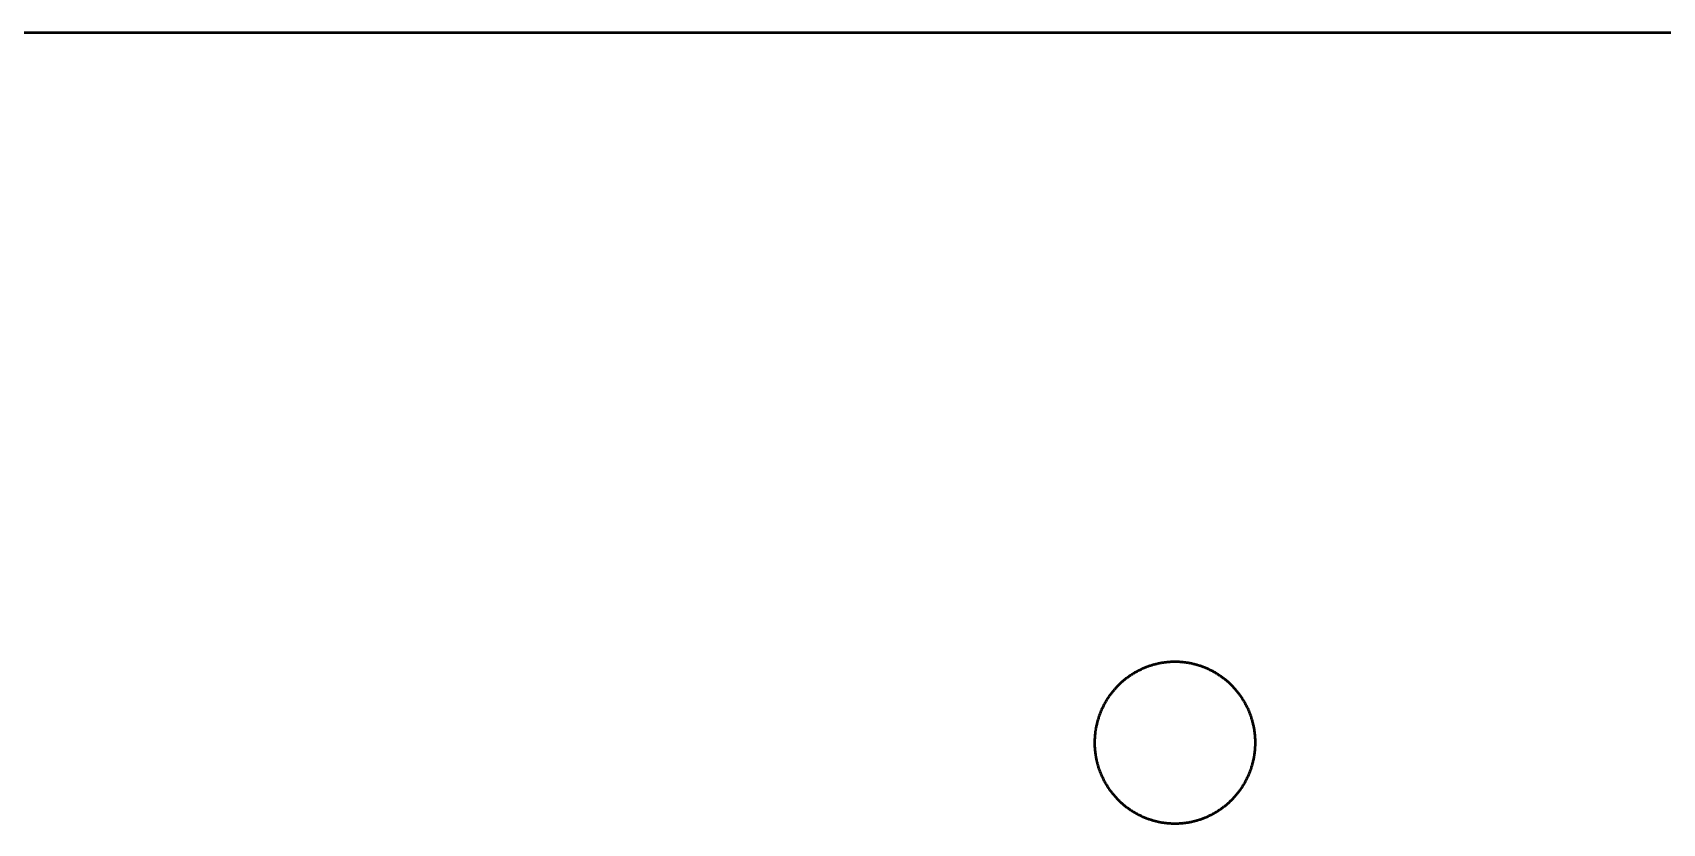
# Model space of a CAD drawing. Header units: millimetres. Extents: x 0 to 3748, y 0 to 1700.
# Drawn here: x 919 to 1836, y 1255 to 1700 of the extents above; entities that cross this region are included whole.
import ezdxf

# ---------------------------------------------------------------- set-up
doc = ezdxf.new("R2010")
doc.units = ezdxf.units.MM
doc.layers.add('IV_INTERIOR_PROFILES', color=7, linetype='Continuous', lineweight=50)
doc.layers.add('IV_OUTER_PROFILE', color=7, linetype='Continuous', lineweight=50)

msp = doc.modelspace()

# ---------------------------------------------------------------- linework, layer by layer
at = {"layer": 'IV_INTERIOR_PROFILES'}
for centre, radius, start, end in [((1562.35, 1299.69), 45.88, 119.34406, 120.61304), ((1562.45, 1299.53), 46.06, 118.07968, 119.3457), ((1562.49, 1299.44), 46.16, 116.81546, 118.08051), ((1562.5, 1299.43), 46.17, 115.54945, 116.81549), ((1562.46, 1299.5), 46.09, 114.27972, 115.54869), ((1562.4, 1299.65), 45.93, 113.00432, 114.27816), ((1562.3, 1299.88), 45.69, 111.72134, 113.00198), ((1562.18, 1300.18), 45.36, 110.42888, 111.71822), ((1562.03, 1300.55), 44.96, 109.12501, 110.42498), ((1561.88, 1301), 44.49, 107.80785, 109.12034), ((1561.71, 1301.51), 43.95, 106.47548, 107.80241), ((1561.64, 1301.74), 43.71, 105.1416, 106.47382), ((1561.86, 1300.95), 44.52, 103.84601, 105.15105), ((1561.95, 1300.59), 44.9, 102.55853, 103.84957), ((1562.02, 1300.3), 45.2, 101.28226, 102.56127), ((1562.06, 1300.1), 45.41, 100.01516, 101.28417), ((1562.08, 1299.98), 45.53, 98.75513, 100.01621), ((1562.08, 1299.95), 45.55, 97.50002, 98.75529), ((1562.07, 1300.02), 45.48, 96.24764, 97.49927), ((1562.05, 1300.2), 45.3, 94.99571, 96.24594), ((1562.03, 1300.48), 45.03, 93.74191, 94.99304), ((1562, 1300.86), 44.64, 92.48383, 93.73823), ((1561.97, 1301.53), 43.97, 91.22036, 92.48603), ((1562.02, 1299.95), 45.55, 90.01713, 91.23518), ((1562.01, 1300.7), 44.8, 88.77287, 90.0107), ((1562.02, 1301.04), 44.46, 87.52022, 88.77), ((1562.02, 1300.99), 44.51, 86.26728, 87.52098), ((1561.99, 1300.55), 44.95, 85.02201, 86.27162), ((1561.92, 1299.79), 45.72, 83.77975, 85.0182), ((1562.15, 1302.02), 43.47, 82.44503, 83.75421), ((1562.07, 1301.39), 44.1, 81.15505, 82.45119), ((1561.99, 1300.85), 44.65, 79.87494, 81.16028), ((1561.91, 1300.39), 45.12, 78.60255, 79.87928), ((1561.84, 1300.03), 45.49, 77.33576, 78.606), ((1561.78, 1299.75), 45.78, 76.07247, 77.33834), ((1561.73, 1299.55), 45.98, 74.81065, 76.07421), ((1561.7, 1299.45), 46.08, 73.54828, 74.81155), ((1561.7, 1299.44), 46.1, 72.28338, 73.54837), ((1561.72, 1299.5), 46.03, 71.01397, 72.28265), ((1561.77, 1299.65), 45.87, 69.73812, 71.01245), ((1561.85, 1299.88), 45.63, 68.45391, 69.73581), ((1561.97, 1300.18), 45.31, 67.15941, 68.45081), ((1562.12, 1300.55), 44.91, 65.85274, 67.15555), ((1562.31, 1300.97), 44.44, 64.53202, 65.84812), ((1562.53, 1301.46), 43.91, 63.19539, 64.52665), ((1562.57, 1301.54), 43.82, 61.86035, 63.19308), ((1562.25, 1300.92), 44.52, 60.55771, 61.86794), ((1562.02, 1300.51), 44.98, 59.26756, 60.56215), ((1561.79, 1300.51), 44.88, 136.98578, 138.23347), ((1561.16, 1301.1), 44.01, 135.72077, 136.98441), ((1562.42, 1299.89), 45.76, 134.51402, 135.72871), ((1562.23, 1300.08), 45.49, 133.28606, 134.5117), ((1562.11, 1300.2), 45.32, 132.04966, 133.28455), ((1562.05, 1300.26), 45.24, 130.8066, 132.04899), ((1562.06, 1300.25), 45.25, 129.55868, 130.80679), ((1562.13, 1300.17), 45.36, 128.30774, 129.55973), ((1562.37, 1299.86), 45.75, 127.05789, 128.30673), ((1561.12, 1301.51), 43.68, 125.73821, 127.05256), ((1561.48, 1301.03), 44.28, 124.44297, 125.74407), ((1561.78, 1300.6), 44.8, 123.158, 124.44797), ((1562.02, 1300.23), 45.24, 121.88121, 123.16214), ((1562.21, 1299.93), 45.6, 120.61057, 121.88451), ((1561.83, 1300.18), 45.37, 57.99027, 59.27119), ((1561.67, 1299.92), 45.68, 56.7238, 57.99306), ((1561.55, 1299.73), 45.9, 55.46608, 56.72574), ((1561.48, 1299.63), 46.02, 54.21501, 55.46716), ((1561.46, 1299.61), 46.05, 52.96843, 54.21519), ((1561.5, 1299.66), 45.98, 51.72413, 52.9677), ((1561.61, 1299.8), 45.8, 50.47986, 51.72246), ((1561.79, 1300.02), 45.52, 49.23328, 50.47722), ((1562.04, 1300.32), 45.13, 47.98201, 49.22963), ((1562.37, 1300.69), 44.64, 46.72355, 47.97732), ((1562.01, 1300.31), 45.16, 45.49006, 46.72308), ((1561.66, 1299.95), 45.66, 44.28168, 45.49967), ((1562.05, 1300.32), 45.12, 43.04329, 44.27712), ((1562.16, 1300.44), 44.96, 41.79978, 43.04208), ((1561.22, 1300.55), 44.38, 152.04728, 153.3676), ((1561.68, 1300.31), 44.9, 150.74942, 152.05235), ((1562.08, 1300.09), 45.36, 149.46624, 150.75371), ((1562.41, 1299.9), 45.74, 148.19578, 149.46973), ((1562.66, 1299.74), 46.03, 146.936, 148.19844), ((1562.84, 1299.63), 46.24, 145.68487, 146.93782), ((1562.93, 1299.57), 46.35, 144.44027, 145.68582), ((1562.94, 1299.56), 46.37, 143.20007, 144.44034), ((1562.87, 1299.61), 46.28, 141.96206, 143.19922), ((1562.72, 1299.73), 46.09, 140.72399, 141.96027), ((1562.49, 1299.91), 45.79, 139.48353, 140.72123), ((1562.18, 1300.18), 45.39, 138.23829, 139.47976), ((1562.01, 1300.3), 45.16, 40.55862, 41.80192), ((1561.58, 1299.92), 45.73, 39.3271, 40.56405), ((1562.65, 1300.79), 44.36, 38.04664, 39.33126), ((1562.68, 1300.82), 44.31, 36.75106, 38.04297), ((1562.21, 1300.47), 44.91, 35.47635, 36.75667), ((1561.8, 1300.17), 45.41, 34.21009, 35.48104), ((1561.46, 1299.93), 45.83, 32.9501, 34.21387), ((1561.19, 1299.75), 46.15, 31.69428, 32.953), ((1560.99, 1299.63), 46.39, 30.44055, 31.69632), ((1560.87, 1299.56), 46.53, 29.18687, 30.44174), ((1560.83, 1299.53), 46.57, 27.93122, 29.18723), ((1560.87, 1299.55), 46.53, 26.67162, 27.93076), ((1563.3, 1299.73), 46.61, 163.6835, 164.93835), ((1563.28, 1299.73), 46.6, 162.42597, 163.68327), ((1563.18, 1299.77), 46.49, 161.16316, 162.42492), ((1562.99, 1299.83), 46.29, 159.89313, 161.16131), ((1562.72, 1299.92), 46.01, 158.61391, 159.89048), ((1562.39, 1300.05), 45.65, 157.32358, 158.61047), ((1561.98, 1300.22), 45.21, 156.02023, 157.31936), ((1561.51, 1300.42), 44.7, 154.70193, 156.01523), ((1560.93, 1300.69), 44.05, 153.36622, 154.69777), ((1560.98, 1299.62), 46.4, 25.4061, 26.67035), ((1561.18, 1299.71), 46.18, 24.13271, 25.40402), ((1561.46, 1299.84), 45.87, 22.84953, 24.12985), ((1561.81, 1299.99), 45.49, 21.55464, 22.84589), ((1562.23, 1300.16), 45.04, 20.24615, 21.55023), ((1562.72, 1300.34), 44.51, 18.92217, 20.24097), ((1563.27, 1300.53), 43.93, 17.58392, 18.91917), ((1562.74, 1300.36), 44.49, 16.27234, 17.58919), ((1562.23, 1300.21), 45.03, 14.97821, 16.27748), ((1562.09, 1300.01), 45.37, 176.31373, 177.55218), ((1562.22, 1300), 45.51, 175.07296, 176.3152), ((1562.45, 1299.98), 45.74, 173.82368, 175.06863), ((1560.88, 1300.14), 44.16, 172.50842, 173.80436), ((1561.49, 1300.06), 44.78, 171.23077, 172.51432), ((1562.02, 1299.98), 45.31, 169.96233, 171.23574), ((1562.46, 1299.91), 45.76, 168.70092, 169.96639), ((1562.81, 1299.84), 46.11, 167.44441, 168.70409), ((1563.06, 1299.79), 46.37, 166.19071, 167.44671), ((1563.22, 1299.75), 46.54, 164.93775, 166.19215), ((1561.78, 1300.09), 45.49, 13.69893, 14.98255), ((1561.41, 1299.99), 45.87, 12.43251, 13.70246), ((1561.11, 1299.92), 46.18, 11.17692, 12.4352), ((1560.9, 1299.88), 46.39, 9.93009, 11.17876), ((1560.79, 1299.86), 46.5, 8.68989, 9.93105), ((1560.77, 1299.86), 46.52, 7.45418, 8.68996), ((1560.86, 1299.87), 46.43, 6.22073, 7.45333), ((1561.05, 1299.89), 46.24, 4.98726, 6.21892), ((1561.35, 1299.92), 45.94, 3.75143, 4.98447), ((1561.76, 1299.95), 45.53, 2.51082, 3.74762), ((1562.73, 1300), 46.01, 178.78605, 179.99883), ((1562.04, 1299.99), 45.33, 179.99358, 181.2218), ((1562.25, 1300.01), 45.54, 177.55345, 178.78206), ((1562.49, 1300.01), 45.78, 181.2246, 182.44421), ((1561.6, 1299.97), 44.88, 182.44234, 183.69692), ((1562.16, 1300), 45.45, 183.69854, 184.94492), ((1562.47, 1300.03), 45.76, 184.94789, 186.19239), ((1562.68, 1300.06), 45.97, 186.19437, 187.43933), ((1562.79, 1300.07), 46.08, 187.44036, 188.68802), ((1560.74, 1300.16), 46.55, 351.28806, 352.52304), ((1560.97, 1300.14), 46.32, 352.5211, 353.75664), ((1561.31, 1300.1), 45.99, 353.75372, 354.99215), ((1561.75, 1300.07), 45.54, 354.98822, 356.23194), ((1562.3, 1300.03), 44.99, 356.22697, 357.47845), ((1562.28, 1299.98), 45, 1.26291, 2.50595), ((1562.96, 1300.01), 44.33, 357.47239, 358.73421), ((1562.91, 1300), 44.38, 0.00511, 1.25695), ((1563.71, 1300), 43.57, 358.72702, 0.00187), ((1562.79, 1300.07), 46.08, 188.68812, 189.9407), ((1562.69, 1300.06), 45.98, 189.9399, 191.19953), ((1562.51, 1300.02), 45.79, 191.19786, 192.46664), ((1562.23, 1299.96), 45.52, 192.46411, 193.74411), ((1561.88, 1299.87), 45.15, 193.74075, 195.03397), ((1560.98, 1299.61), 44.21, 195.02317, 196.34647), ((1561.22, 1299.69), 44.47, 196.34752, 197.66514), ((1561.72, 1299.85), 45, 197.67037, 198.97397), ((1562.16, 1300), 45.45, 198.97843, 200.26991), ((1562.94, 1299.53), 44.26, 339.81863, 341.14478), ((1562.39, 1299.71), 44.84, 341.15055, 342.45851), ((1561.9, 1299.86), 45.35, 342.4635, 343.7552), ((1561.48, 1299.98), 45.79, 343.75939, 345.03679), ((1561.13, 1300.07), 46.15, 345.04016, 346.30528), ((1560.87, 1300.13), 46.43, 346.30782, 347.56267), ((1560.69, 1300.17), 46.61, 347.56436, 348.81103), ((1560.61, 1300.19), 46.69, 348.81185, 350.05245), ((1560.62, 1300.18), 46.67, 350.05237, 351.28906), ((1562.52, 1300.14), 45.84, 200.2736, 201.55485), ((1562.8, 1300.26), 46.15, 201.55776, 202.83071), ((1563.01, 1300.35), 46.37, 202.83284, 204.09939), ((1563.14, 1300.4), 46.51, 204.10073, 205.36282), ((1563.19, 1300.43), 46.57, 205.36337, 206.62293), ((1563.16, 1300.41), 46.53, 206.62268, 207.88167), ((1563.05, 1300.35), 46.41, 207.88062, 209.14101), ((1562.86, 1300.25), 46.2, 209.13913, 210.40292), ((1562.6, 1300.09), 45.89, 210.40022, 211.66941), ((1562.27, 1299.89), 45.5, 211.66587, 212.94252), ((1561.33, 1300.18), 46, 327.02281, 328.28594), ((1561.18, 1300.27), 46.17, 328.28762, 329.5493), ((1561.11, 1300.31), 46.26, 329.55014, 330.8124), ((1561.11, 1300.31), 46.25, 330.8124, 332.07728), ((1561.2, 1300.26), 46.15, 332.07646, 333.34594), ((1561.37, 1300.18), 45.97, 333.3443, 334.62036), ((1561.61, 1300.07), 45.7, 334.61792, 335.9025), ((1561.93, 1299.93), 45.35, 335.89928, 337.19432), ((1562.32, 1299.77), 44.93, 337.19032, 338.49775), ((1562.82, 1299.57), 44.39, 338.49236, 339.81531), ((1561.87, 1299.62), 45.03, 212.93812, 214.2243), ((1561.42, 1299.31), 44.47, 214.21904, 215.51685), ((1560.91, 1298.94), 43.84, 215.51071, 216.82231), ((1562.36, 1300.03), 45.66, 216.82847, 218.08217), ((1562.26, 1299.96), 45.54, 218.08499, 219.33521), ((1562.28, 1299.97), 45.56, 219.33538, 220.57833), ((1562.27, 1299.97), 45.55, 220.57829, 221.81459), ((1562.25, 1299.94), 45.52, 221.81431, 223.04463), ((1562.2, 1299.9), 45.45, 223.04408, 224.26914), ((1561.59, 1299.3), 44.6, 224.25907, 225.50106), ((1561.71, 1299.42), 44.77, 225.50168, 226.74334), ((1562.03, 1299.77), 45.24, 226.74775, 227.98475), ((1562.82, 1298.86), 44, 311.97625, 313.24818), ((1562.39, 1299.31), 44.62, 313.25923, 314.50536), ((1561.72, 1299.99), 45.58, 314.50754, 315.72705), ((1561.87, 1299.85), 45.37, 315.72511, 316.95402), ((1561.93, 1299.79), 45.28, 316.95314, 318.18918), ((1561.91, 1299.81), 45.31, 318.18938, 319.43025), ((1561.79, 1299.9), 45.46, 319.43153, 320.67493), ((1561.58, 1300.07), 45.73, 320.67728, 321.92091), ((1562.62, 1299.27), 44.42, 321.90614, 323.19479), ((1562.22, 1299.57), 44.92, 323.1934, 324.47353), ((1561.86, 1299.83), 45.37, 324.47785, 325.75017), ((1561.56, 1300.03), 45.73, 325.75359, 327.02027), ((1562.27, 1300.03), 45.6, 227.9881, 229.22293), ((1562.43, 1300.22), 45.85, 229.22526, 230.46032), ((1562.52, 1300.33), 45.99, 230.46165, 231.69926), ((1562.54, 1300.36), 46.02, 231.69964, 232.94205), ((1562.5, 1300.3), 45.95, 232.94151, 234.19093), ((1562.4, 1300.17), 45.79, 234.18949, 235.44804), ((1562.26, 1299.95), 45.53, 235.44573, 236.71552), ((1562.07, 1299.66), 45.18, 236.71235, 237.99542), ((1561.85, 1299.3), 44.76, 237.99143, 239.28978), ((1561.6, 1298.88), 44.26, 239.28499, 240.60058), ((1561.37, 1298.46), 43.79, 240.59937, 241.93131), ((1561.65, 1299), 44.4, 241.93522, 243.25043), ((1561.86, 1299.42), 44.87, 243.25505, 244.55782), ((1562.03, 1299.78), 45.26, 244.56168, 245.85389), ((1562.16, 1300.07), 45.58, 245.85698, 247.14054), ((1562.25, 1300.29), 45.82, 247.14285, 248.41966), ((1562.3, 1300.44), 45.98, 248.42119, 249.69315), ((1562.33, 1300.51), 46.06, 249.6939, 250.96295), ((1561.95, 1299.73), 45.23, 289.02412, 290.31644), ((1562.05, 1299.47), 44.96, 290.31392, 291.61476), ((1562.18, 1299.15), 44.61, 291.61145, 292.92278), ((1562.64, 1298.1), 43.46, 292.91053, 294.25651), ((1562.37, 1298.68), 44.1, 294.25739, 295.58355), ((1562.13, 1299.18), 44.66, 295.5892, 296.89787), ((1561.9, 1299.62), 45.16, 296.90272, 298.19585), ((1561.7, 1299.99), 45.58, 298.19991, 299.47948), ((1561.53, 1300.29), 45.92, 299.48271, 300.75074), ((1561.39, 1300.51), 46.18, 300.75314, 302.01166), ((1561.31, 1300.65), 46.34, 302.0132, 303.26429), ((1561.27, 1300.7), 46.41, 303.26497, 304.51074), ((1561.29, 1300.67), 46.37, 304.51052, 305.75314), ((1561.37, 1300.57), 46.24, 305.752, 306.99365), ((1561.51, 1300.38), 46, 306.99158, 308.23451), ((1561.73, 1300.11), 45.65, 308.23148, 309.47801), ((1562.02, 1299.76), 45.2, 309.47398, 310.7265), ((1562.38, 1299.34), 44.65, 310.72143, 311.98238), ((1562.33, 1300.5), 46.05, 250.96291, 252.23097), ((1562.3, 1300.41), 45.95, 252.23013, 253.49916), ((1562.24, 1300.23), 45.76, 253.49751, 254.76948), ((1562.18, 1299.97), 45.49, 254.76702, 256.04391), ((1562.09, 1299.62), 45.14, 256.04063, 257.32446), ((1562, 1299.19), 44.7, 257.32034, 258.61315), ((1561.9, 1298.68), 44.18, 258.60818, 259.91206), ((1561.8, 1298.1), 43.58, 259.90622, 261.22327), ((1562, 1299.44), 44.94, 261.23886, 262.5112), ((1562, 1299.5), 45, 262.51739, 263.78154), ((1562, 1299.55), 45.05, 263.782, 265.03823), ((1562, 1299.56), 45.06, 265.0384, 266.2875), ((1562, 1299.55), 45.05, 266.28736, 267.53015), ((1562, 1299.49), 44.99, 267.52967, 268.76705), ((1562, 1299.4), 44.9, 268.76621, 269.99914), ((1562, 1299.18), 44.68, 269.99869, 271.23541), ((1561.99, 1299.51), 45.02, 271.23714, 272.4731), ((1561.98, 1299.68), 45.18, 272.47473, 273.71416), ((1561.98, 1299.74), 45.24, 273.71478, 274.96006), ((1561.98, 1299.69), 45.19, 274.95971, 276.21312), ((1562, 1299.55), 45.05, 276.21183, 277.47557), ((1562.03, 1299.31), 44.81, 277.47338, 278.74961), ((1562.12, 1298.77), 44.26, 278.74431, 280.04139), ((1562.04, 1299.2), 44.7, 280.04284, 281.33187), ((1561.97, 1299.54), 45.04, 281.33522, 282.6185), ((1561.92, 1299.78), 45.29, 282.62098, 283.90064), ((1561.88, 1299.94), 45.46, 283.90226, 285.18039), ((1561.86, 1300.01), 45.53, 285.18116, 286.45981), ((1561.86, 1300), 45.52, 286.45974, 287.74095), ((1561.89, 1299.9), 45.42, 287.74006, 289.02583)]:
    msp.add_arc(centre, radius, start, end, dxfattribs=at)
at = {"layer": 'IV_OUTER_PROFILE'}
msp.add_line((0, 1700), (3747.76, 1700), dxfattribs=at)

doc.saveas('drawing.dxf')
